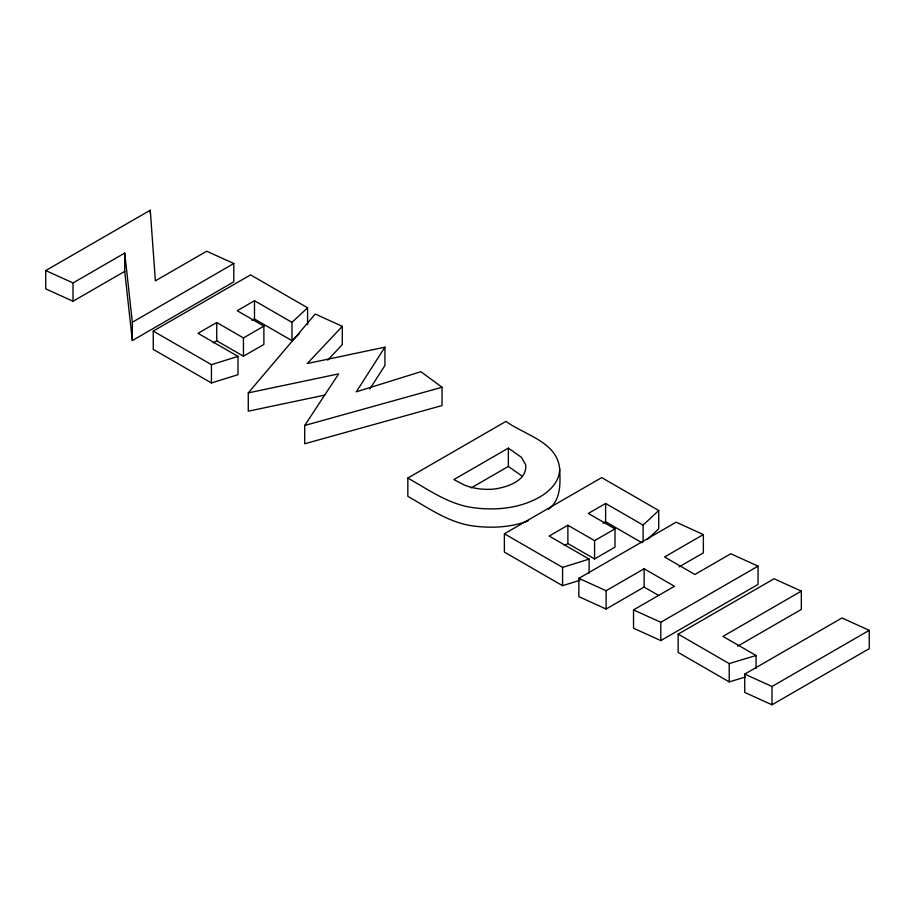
<?xml version="1.0" encoding="UTF-8"?>
<svg xmlns="http://www.w3.org/2000/svg" width="915" height="915" viewBox="0 0 915 915"><rect width="100%" height="100%" fill="white"/><g stroke="black" fill="none" stroke-linecap="round" stroke-linejoin="round"><path stroke-width="1.37" d="M407.838 478.053L506.018 421.369C524.169 434.888 557.132 441.659 559.66 468.766C559.728 481.462 549.972 491.103 539.667 497.062C519.949 508.271 496.502 510.684 474.302 507.802C449.551 504.897 428.918 489.983 407.838 478.053L407.838 496.353C428.918 508.282 449.551 523.197 474.302 526.102C492.339 528.367 510.982 527.326 528.115 520.898M248.274 392.89L315.183 314.028L342.301 326.323L307.314 363.529L384.929 347.162L356.301 391.814L420.889 371.696L442.037 387.262L442.037 405.562L304.706 443.775L304.706 425.475L338.653 373.88L248.274 392.89L248.274 411.19L324.756 395.108M369.866 388.966L384.929 365.462L384.929 347.162M548.52 509.197C561.272 499.682 560.289 482.903 559.66 468.766M327.719 360.121L342.301 344.623L342.301 326.323M252.014 320.456L254.496 319.026L291.976 340.666L291.976 322.366L307.589 307.795L250.573 274.877L153.251 331.07L153.251 349.37L211.434 382.962L237.992 374.693L237.992 356.393L198.029 333.323L216.752 322.515L243.447 337.932L263.886 326.129L263.886 344.429L243.447 356.221L216.752 340.815L213.252 342.839M291.976 340.666L299.262 333.872M643.096 541.989L643.096 525.096L658.72 510.513L601.704 477.596L504.382 533.788L504.382 552.088L562.565 585.68L579.824 580.304M647.271 539.507L658.72 528.813L658.72 510.513M132.343 340.563L132.343 322.263L233.805 263.509L233.805 281.809L132.343 340.563L124.737 271.366L124.737 253.066L73.017 282.941L45.75 270.565L45.75 288.865L73.017 301.241L124.737 271.366M45.75 270.565L150.277 210.21L155.367 280.848L206.687 251.225L233.805 263.509M291.976 322.366L254.496 300.726L237.191 310.723L263.886 326.129M508.363 448.133L453.909 479.574L464.282 485.019A40.294 23.264 0 0 0 493.94 489.079C506.784 487.352 527.223 481.016 525.713 464.889L521.527 457.409L508.363 448.133L508.363 466.433L471.236 487.867M564.372 545.569L567.883 543.533L594.578 558.951L615.006 547.147L615.006 528.847L594.578 540.651L567.883 525.233L549.16 536.053L589.123 559.122L589.123 573.19M643.096 525.096L605.616 503.456L588.322 513.441L615.006 528.847M603.145 523.186L605.616 521.756L641.895 542.698M658.697 595.471L644.137 587.064L606.107 609.024L578.852 596.649L578.852 578.349L676.105 522.191L703.372 534.566L703.372 552.866L679.113 566.865M578.852 578.349L606.107 590.724L644.137 568.764L674.458 586.275L633.523 609.916L633.523 628.216L660.79 640.58L758.043 584.433L758.043 566.133L730.776 553.758L694.897 574.483L664.564 556.972L703.372 534.566M633.523 609.916L660.79 622.28L758.043 566.133M745.313 677.031L729.209 681.892L678.164 652.418L678.164 634.118L774.067 578.76L801.334 591.124L801.334 609.424L737.639 646.196M801.334 591.124L722.942 636.383L756.053 655.495L756.053 668.167M744.73 674.115L841.983 617.968L869.25 630.344L869.25 648.644L771.997 704.79L744.73 692.415L744.73 674.115L771.997 686.49L869.25 630.344M153.251 331.07L211.434 364.662L237.992 356.393M504.382 533.788L562.565 567.38L589.123 559.122M678.164 634.118L729.209 663.592L756.053 655.495M304.706 425.475L442.037 387.262M508.363 466.433L521.527 475.709M124.737 253.066L132.343 322.263M771.997 686.49L771.997 704.79M729.209 663.592L729.209 681.892M660.79 622.28L660.79 640.58M644.137 568.764L644.137 587.064M606.107 590.724L606.107 609.024M605.616 503.456L605.616 521.756M594.578 540.651L594.578 558.951M567.883 525.233L567.883 543.533M562.565 567.38L562.565 585.68M307.589 307.795L307.589 324.688M254.496 300.726L254.496 319.026M243.447 337.932L243.447 356.221M216.752 322.515L216.752 340.815M211.434 364.662L211.434 382.962M150.277 210.21L150.277 213.023M73.017 282.941L73.017 301.241"/></g></svg>
